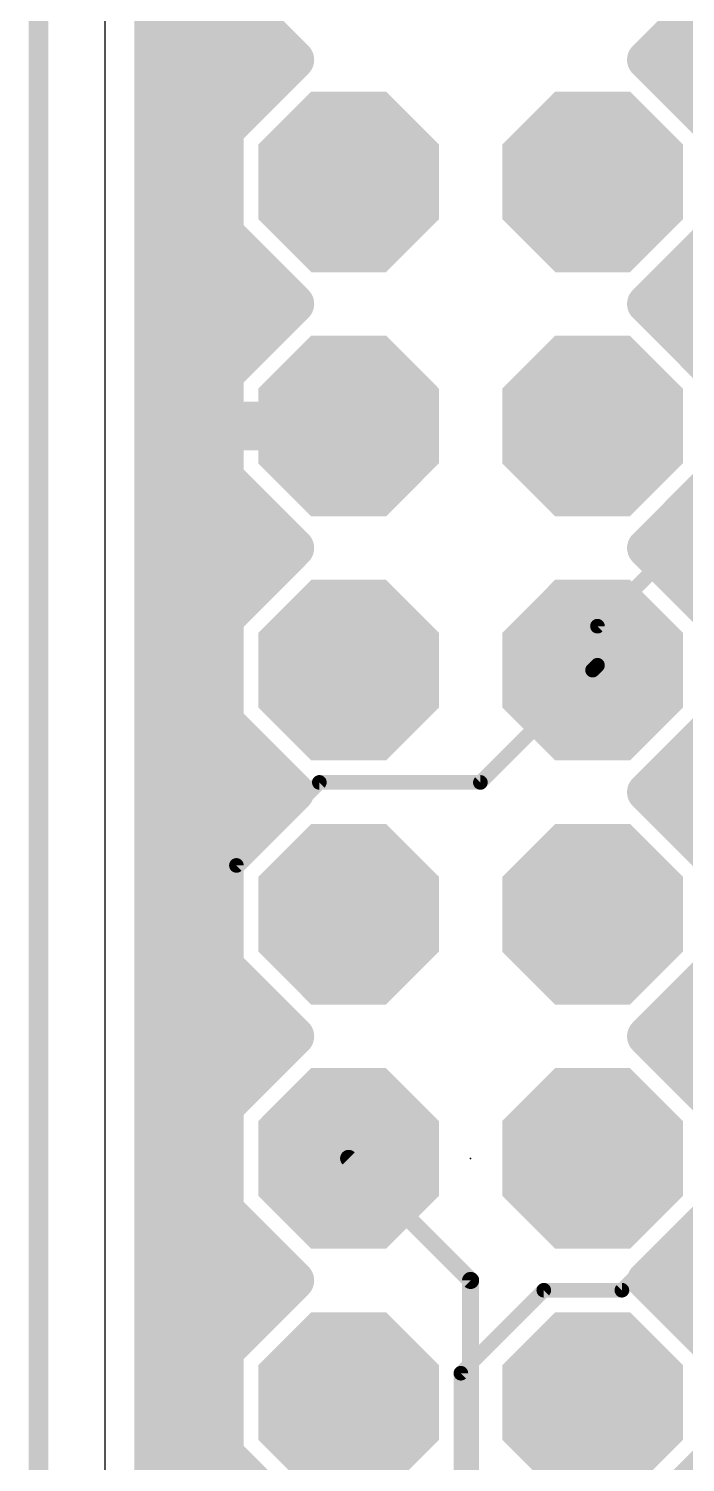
# Model space of a CAD drawing. Extents: x 0.5 to 37.4, y 3.1 to 45.2.
# Drawn here: x 0.48 to 7.32, y 20.97 to 35.88 of the extents above; entities that cross this region are included whole.
import ezdxf

# ---------------------------------------------------------------- set-up
doc = ezdxf.new("R2010")
doc.units = 0
for name, color, linetype in [('1', 22, 'CONTINUOUS'), ('16', 175, 'CONTINUOUS'), ('17', 82, 'CONTINUOUS'), ('20', 7, 'CONTINUOUS'), ('21', 253, 'CONTINUOUS'), ('23', 7, 'CONTINUOUS'), ('51', 253, 'CONTINUOUS')]:
    doc.layers.add(name, color=color, linetype=linetype)

# ---------------------------------------------------------------- blocks, each defined once
blk = doc.blocks.new('RECT')
blk.add_solid([(-0.5, -0.5), (0.5, -0.5), (-0.5, 0.5), (0.5, 0.5)])
blk = doc.blocks.new('OCTAGONP')
at = {"const_width": 0.5}
blk.add_lwpolyline([(-0.25, -0.1036), (-0.25, 0.1036), (-0.1036, 0.25), (0.1036, 0.25), (0.25, 0.1036), (0.25, -0.1036), (0.1036, -0.25), (-0.1036, -0.25), (-0.25, -0.1036), (-0.25, 0.1036)], dxfattribs=at)

msp = doc.modelspace()

# ---------------------------------------------------------------- linework, layer by layer
at = {"layer": '1'}
for points, const_width in [([(1.8542, 6.9342), (1.8542, 42.2658)], 0.4064), ([(2.5146, 36.2934), (3.248, 35.56)], 0.4064), ([(6.912, 35.56), (7.6454, 36.2934)], 0.4064), ([(1.8542, 35.7632), (3.0448, 35.7632)], 0.4064), ([(7.1152, 35.7632), (14.6432, 35.7632)], 0.4064), ([(3.248, 35.56), (2.5146, 34.8266)], 0.4064), ([(7.6454, 34.8266), (6.912, 35.56)], 0.4064), ([(1.8542, 35.3568), (3.0448, 35.3568)], 0.4064), ([(7.1152, 35.3568), (14.6432, 35.3568)], 0.4064), ([(1.8542, 34.9504), (2.6384, 34.9504)], 0.4064), ([(2.5146, 34.8266), (2.5146, 33.7534)], 0.4064), ([(1.8542, 34.544), (2.5146, 34.544)], 0.4064), ([(1.8542, 34.1376), (2.5146, 34.1376)], 0.4064), ([(1.8542, 33.7312), (2.5368, 33.7312)], 0.4064), ([(2.5146, 33.7534), (3.248, 33.02)], 0.4064), ([(6.912, 33.02), (7.6454, 33.7534)], 0.4064), ([(1.8542, 33.3248), (2.9432, 33.3248)], 0.4064), ([(7.2168, 33.3248), (10.1541, 33.3248)], 0.4064), ([(1.8542, 32.9184), (3.1464, 32.9184)], 0.4064), ([(3.248, 33.02), (2.5146, 32.2866)], 0.4064), ([(7.6454, 32.2866), (6.912, 33.02)], 0.4064), ([(7.0136, 32.9184), (10.1346, 32.9184)], 0.4064), ([(1.8542, 32.512), (2.74, 32.512)], 0.4064), ([(7.42, 32.512), (10.2383, 32.512)], 0.4064), ([(2.5146, 32.2866), (2.5146, 31.2134)], 0.4064), ([(1.8542, 32.1056), (2.5146, 32.1056)], 0.4064), ([(1.8542, 31.6992), (2.5146, 31.6992)], 0.4064), ([(1.8542, 31.2928), (2.5146, 31.2928)], 0.4064), ([(2.5146, 31.2134), (3.248, 30.48)], 0.4064), ([(6.912, 30.48), (7.6454, 31.2134)], 0.4064), ([(1.8542, 30.8864), (2.8416, 30.8864)], 0.4064), ([(7.3184, 30.8864), (10.1962, 30.8864)], 0.4064), ([(1.8542, 30.48), (3.248, 30.48)], 0.4064), ([(3.248, 30.48), (2.5146, 29.7466)], 0.4064), ([(7.6454, 29.7466), (6.912, 30.48)], 0.4064), ([(6.912, 30.48), (10.1346, 30.48)], 0.4064), ([(1.8542, 30.0736), (2.8416, 30.0736)], 0.4064), ([(7.3184, 30.0736), (10.1962, 30.0736)], 0.4064), ([(1.8542, 29.6672), (2.5146, 29.6672)], 0.4064), ([(2.5146, 29.7466), (2.5146, 28.6734)], 0.4064), ([(1.8542, 29.2608), (2.5146, 29.2608)], 0.4064), ([(1.8542, 28.8544), (2.5146, 28.8544)], 0.4064), ([(2.5146, 28.6734), (3.248, 27.94)], 0.4064), ([(6.912, 27.94), (7.6454, 28.6734)], 0.4064), ([(1.8542, 28.448), (2.74, 28.448)], 0.4064), ([(7.42, 28.448), (10.2383, 28.448)], 0.4064), ([(1.8542, 28.0416), (3.1464, 28.0416)], 0.4064), ([(7.0136, 28.0416), (10.1346, 28.0416)], 0.4064), ([(3.248, 27.94), (2.5146, 27.2066)], 0.4064), ([(7.6454, 27.2066), (6.912, 27.94)], 0.4064), ([(1.8542, 27.6352), (2.9432, 27.6352)], 0.4064), ([(7.2168, 27.6352), (10.1541, 27.6352)], 0.4064), ([(1.8542, 27.2288), (2.5368, 27.2288)], 0.4064), ([(2.5146, 27.2066), (2.5146, 26.1334)], 0.4064), ([(1.8542, 26.8224), (2.5146, 26.8224)], 0.4064), ([(1.8542, 26.416), (2.5146, 26.416)], 0.4064), ([(2.5146, 26.1334), (3.248, 25.4)], 0.4064), ([(6.912, 25.4), (7.6454, 26.1334)], 0.4064), ([(1.8542, 26.0096), (2.6384, 26.0096)], 0.4064), ([(1.8542, 25.6032), (3.0448, 25.6032)], 0.4064), ([(7.1152, 25.6032), (9.8552, 25.6032)], 0.4064), ([(3.248, 25.4), (2.5146, 24.6666)], 0.4064), ([(7.6454, 24.6666), (6.912, 25.4)], 0.4064), ([(1.8542, 25.1968), (3.0448, 25.1968)], 0.4064), ([(7.1152, 25.1968), (9.8541, 25.1968)], 0.4064), ([(1.8542, 24.7904), (2.6384, 24.7904)], 0.4064), ([(2.5146, 24.6666), (2.5146, 23.5934)], 0.4064), ([(1.8542, 24.384), (2.5146, 24.384)], 0.4064), ([(1.8542, 23.9776), (2.5146, 23.9776)], 0.4064), ([(3.81, 24.13), (5.08, 22.86)], 0.1778), ([(1.8542, 23.5712), (2.5368, 23.5712)], 0.4064), ([(2.5146, 23.5934), (3.248, 22.86)], 0.4064), ([(6.912, 22.86), (7.6454, 23.5934)], 0.4064), ([(1.8542, 23.1648), (2.9432, 23.1648)], 0.4064), ([(7.2168, 23.1648), (9.7525, 23.1648)], 0.4064), ([(3.248, 22.86), (2.5146, 22.1266)], 0.4064), ([(7.6454, 22.1266), (6.912, 22.86)], 0.4064), ([(1.8542, 22.7584), (3.1464, 22.7584)], 0.4064), ([(5.08, 22.86), (5.08, 20.32)], 0.1778), ([(7.0136, 22.7584), (9.8552, 22.7584)], 0.4064), ([(1.8542, 22.352), (2.74, 22.352)], 0.4064), ([(7.42, 22.352), (9.8552, 22.352)], 0.4064), ([(2.5146, 22.1266), (2.5146, 21.0534)], 0.4064), ([(1.8542, 21.9456), (2.5146, 21.9456)], 0.4064), ([(1.8542, 21.5392), (2.5146, 21.5392)], 0.4064), ([(1.8542, 21.1328), (2.5146, 21.1328)], 0.4064), ([(2.5146, 21.0534), (3.248, 20.32)], 0.4064), ([(6.912, 20.32), (7.6454, 21.0534)], 0.4064)]:
    msp.add_lwpolyline(points, dxfattribs=dict(at, const_width=const_width))
for points, const_width in [([(1.8542, 35.8648, 1), (1.8542, 35.6616)], 0.2032), ([(3.0448, 35.6616, 1), (3.0448, 35.8648)], 0.2032), ([(7.1152, 35.8648, 1), (7.1152, 35.6616)], 0.2032), ([(3.3199, 35.4882, 1), (3.1762, 35.6318)], 0.2032), ([(3.1762, 35.4882, 1), (3.3199, 35.6318)], 0.2032), ([(6.9838, 35.6318, 1), (6.8401, 35.4882)], 0.2032), ([(6.8401, 35.6318, 1), (6.9838, 35.4882)], 0.2032), ([(1.8542, 35.4584, 1), (1.8542, 35.2552)], 0.2032), ([(3.0448, 35.2552, 1), (3.0448, 35.4584)], 0.2032), ([(7.1152, 35.4584, 1), (7.1152, 35.2552)], 0.2032), ([(1.8542, 35.052, 1), (1.8542, 34.8488)], 0.2032), ([(2.6384, 34.8488, 1), (2.6384, 35.052)], 0.2032), ([(2.6162, 34.8266, 1), (2.413, 34.8266)], 0.2032), ([(2.4428, 34.8984, 1), (2.5864, 34.7547)], 0.2032), ([(1.8542, 34.6456, 1), (1.8542, 34.4424)], 0.2032), ([(2.5146, 34.4424, 1), (2.5146, 34.6456)], 0.2032), ([(1.8542, 34.2392, 1), (1.8542, 34.036)], 0.2032), ([(2.5146, 34.036, 1), (2.5146, 34.2392)], 0.2032), ([(1.8542, 33.8328, 1), (1.8542, 33.6296)], 0.2032), ([(2.5864, 33.8253, 1), (2.4428, 33.6816)], 0.2032), ([(2.5368, 33.6296, 1), (2.5368, 33.8328)], 0.2032), ([(2.413, 33.7534, 1), (2.6162, 33.7534)], 0.2032), ([(1.8542, 33.4264, 1), (1.8542, 33.2232)], 0.2032), ([(2.9432, 33.2232, 1), (2.9432, 33.4264)], 0.2032), ([(7.2168, 33.4264, 1), (7.2168, 33.2232)], 0.2032), ([(1.8542, 33.02, 1), (1.8542, 32.8168)], 0.2032), ([(3.1464, 32.8168, 1), (3.1464, 33.02)], 0.2032), ([(3.3199, 32.9482, 1), (3.1762, 33.0918)], 0.2032), ([(3.1762, 32.9482, 1), (3.3199, 33.0918)], 0.2032), ([(6.9838, 33.0918, 1), (6.8401, 32.9482)], 0.2032), ([(6.8401, 33.0918, 1), (6.9838, 32.9482)], 0.2032), ([(7.0136, 33.02, 1), (7.0136, 32.8168)], 0.2032), ([(1.8542, 32.6136, 1), (1.8542, 32.4104)], 0.2032), ([(2.74, 32.4104, 1), (2.74, 32.6136)], 0.2032), ([(7.42, 32.6136, 1), (7.42, 32.4104)], 0.2032), ([(2.6162, 32.2866, 1), (2.413, 32.2866)], 0.2032), ([(2.4428, 32.3584, 1), (2.5864, 32.2147)], 0.2032), ([(1.8542, 32.2072, 1), (1.8542, 32.004)], 0.2032), ([(2.5146, 32.004, 1), (2.5146, 32.2072)], 0.2032), ([(1.8542, 31.8008, 1), (1.8542, 31.5976)], 0.2032), ([(2.5146, 31.5976, 1), (2.5146, 31.8008)], 0.2032), ([(1.8542, 31.3944, 1), (1.8542, 31.1912)], 0.2032), ([(2.5146, 31.1912, 1), (2.5146, 31.3944)], 0.2032), ([(2.5864, 31.2853, 1), (2.4428, 31.1416)], 0.2032), ([(2.413, 31.2134, 1), (2.6162, 31.2134)], 0.2032), ([(1.8542, 30.988, 1), (1.8542, 30.7848)], 0.2032), ([(2.8416, 30.7848, 1), (2.8416, 30.988)], 0.2032), ([(7.3184, 30.988, 1), (7.3184, 30.7848)], 0.2032), ([(1.8542, 30.5816, 1), (1.8542, 30.3784)], 0.2032), ([(3.3199, 30.4082, 1), (3.1762, 30.5518)], 0.2032), ([(3.1762, 30.4082, 1), (3.3199, 30.5518)], 0.2032), ([(3.248, 30.3784, 1), (3.248, 30.5816)], 0.2032), ([(6.9838, 30.5518, 1), (6.8401, 30.4082)], 0.2032), ([(6.912, 30.5816, 1), (6.912, 30.3784)], 0.2032), ([(6.8401, 30.5518, 1), (6.9838, 30.4082)], 0.2032), ([(1.8542, 30.1752, 1), (1.8542, 29.972)], 0.2032), ([(2.8416, 29.972, 1), (2.8416, 30.1752)], 0.2032), ([(7.3184, 30.1752, 1), (7.3184, 29.972)], 0.2032), ([(1.8542, 29.7688, 1), (1.8542, 29.5656)], 0.2032), ([(2.6162, 29.7466, 1), (2.413, 29.7466)], 0.2032), ([(2.4428, 29.8184, 1), (2.5864, 29.6747)], 0.2032), ([(2.5146, 29.5656, 1), (2.5146, 29.7688)], 0.2032), ([(1.8542, 29.3624, 1), (1.8542, 29.1592)], 0.2032), ([(2.5146, 29.1592, 1), (2.5146, 29.3624)], 0.2032), ([(1.8542, 28.956, 1), (1.8542, 28.7528)], 0.2032), ([(2.5146, 28.7528, 1), (2.5146, 28.956)], 0.2032), ([(2.5864, 28.7453, 1), (2.4428, 28.6016)], 0.2032), ([(1.8542, 28.5496, 1), (1.8542, 28.3464)], 0.2032), ([(2.413, 28.6734, 1), (2.6162, 28.6734)], 0.2032), ([(2.74, 28.3464, 1), (2.74, 28.5496)], 0.2032), ([(7.42, 28.5496, 1), (7.42, 28.3464)], 0.2032), ([(1.8542, 28.1432, 1), (1.8542, 27.94)], 0.2032), ([(3.1464, 27.94, 1), (3.1464, 28.1432)], 0.2032), ([(7.0136, 28.1432, 1), (7.0136, 27.94)], 0.2032), ([(3.3199, 27.8682, 1), (3.1762, 28.0118)], 0.2032), ([(3.1762, 27.8682, 1), (3.3199, 28.0118)], 0.2032), ([(6.9838, 28.0118, 1), (6.8401, 27.8682)], 0.2032), ([(6.8401, 28.0118, 1), (6.9838, 27.8682)], 0.2032), ([(1.8542, 27.7368, 1), (1.8542, 27.5336)], 0.2032), ([(2.9432, 27.5336, 1), (2.9432, 27.7368)], 0.2032), ([(7.2168, 27.7368, 1), (7.2168, 27.5336)], 0.2032), ([(1.8542, 27.3304, 1), (1.8542, 27.1272)], 0.2032), ([(2.6162, 27.2066, 1), (2.413, 27.2066)], 0.2032), ([(2.4428, 27.2784, 1), (2.5864, 27.1347)], 0.2032), ([(2.5368, 27.1272, 1), (2.5368, 27.3304)], 0.2032), ([(1.8542, 26.924, 1), (1.8542, 26.7208)], 0.2032), ([(2.5146, 26.7208, 1), (2.5146, 26.924)], 0.2032), ([(1.8542, 26.5176, 1), (1.8542, 26.3144)], 0.2032), ([(2.5146, 26.3144, 1), (2.5146, 26.5176)], 0.2032), ([(2.5864, 26.2053, 1), (2.4428, 26.0616)], 0.2032), ([(1.8542, 26.1112, 1), (1.8542, 25.908)], 0.2032), ([(2.413, 26.1334, 1), (2.6162, 26.1334)], 0.2032), ([(2.6384, 25.908, 1), (2.6384, 26.1112)], 0.2032), ([(1.8542, 25.7048, 1), (1.8542, 25.5016)], 0.2032), ([(3.0448, 25.5016, 1), (3.0448, 25.7048)], 0.2032), ([(7.1152, 25.7048, 1), (7.1152, 25.5016)], 0.2032), ([(3.3199, 25.3282, 1), (3.1762, 25.4718)], 0.2032), ([(3.1762, 25.3282, 1), (3.3199, 25.4718)], 0.2032), ([(6.9838, 25.4718, 1), (6.8401, 25.3282)], 0.2032), ([(6.8401, 25.4718, 1), (6.9838, 25.3282)], 0.2032), ([(1.8542, 25.2984, 1), (1.8542, 25.0952)], 0.2032), ([(3.0448, 25.0952, 1), (3.0448, 25.2984)], 0.2032), ([(7.1152, 25.2984, 1), (7.1152, 25.0952)], 0.2032), ([(1.8542, 24.892, 1), (1.8542, 24.6888)], 0.2032), ([(2.6384, 24.6888, 1), (2.6384, 24.892)], 0.2032), ([(2.6162, 24.6666, 1), (2.413, 24.6666)], 0.2032), ([(2.4428, 24.7384, 1), (2.5864, 24.5947)], 0.2032), ([(1.8542, 24.4856, 1), (1.8542, 24.2824)], 0.2032), ([(2.5146, 24.2824, 1), (2.5146, 24.4856)], 0.2032), ([(1.8542, 24.0792, 1), (1.8542, 23.876)], 0.2032), ([(2.5146, 23.876, 1), (2.5146, 24.0792)], 0.2032), ([(3.8414, 24.1614, 1), (3.7786, 24.0986)], 0.0889), ([(1.8542, 23.6728, 1), (1.8542, 23.4696)], 0.2032), ([(2.5864, 23.6653, 1), (2.4428, 23.5216)], 0.2032), ([(2.5368, 23.4696, 1), (2.5368, 23.6728)], 0.2032), ([(2.413, 23.5934, 1), (2.6162, 23.5934)], 0.2032), ([(1.8542, 23.2664, 1), (1.8542, 23.0632)], 0.2032), ([(2.9432, 23.0632, 1), (2.9432, 23.2664)], 0.2032), ([(7.2168, 23.2664, 1), (7.2168, 23.0632)], 0.2032), ([(3.3199, 22.7882, 1), (3.1762, 22.9318)], 0.2032), ([(3.1762, 22.7882, 1), (3.3199, 22.9318)], 0.2032), ([(6.9838, 22.9318, 1), (6.8401, 22.7882)], 0.2032), ([(6.8401, 22.9318, 1), (6.9838, 22.7882)], 0.2032), ([(1.8542, 22.86, 1), (1.8542, 22.6568)], 0.2032), ([(3.1464, 22.6568, 1), (3.1464, 22.86)], 0.2032), ([(5.1245, 22.86, 1), (5.0355, 22.86)], 0.0889), ([(5.0486, 22.8286, 1), (5.1114, 22.8914)], 0.0889), ([(7.0136, 22.86, 1), (7.0136, 22.6568)], 0.2032), ([(1.8542, 22.4536, 1), (1.8542, 22.2504)], 0.2032), ([(2.74, 22.2504, 1), (2.74, 22.4536)], 0.2032), ([(7.42, 22.4536, 1), (7.42, 22.2504)], 0.2032), ([(2.6162, 22.1266, 1), (2.413, 22.1266)], 0.2032), ([(2.4428, 22.1984, 1), (2.5864, 22.0547)], 0.2032), ([(1.8542, 22.0472, 1), (1.8542, 21.844)], 0.2032), ([(2.5146, 21.844, 1), (2.5146, 22.0472)], 0.2032), ([(1.8542, 21.6408, 1), (1.8542, 21.4376)], 0.2032), ([(2.5146, 21.4376, 1), (2.5146, 21.6408)], 0.2032), ([(1.8542, 21.2344, 1), (1.8542, 21.0312)], 0.2032), ([(2.5146, 21.0312, 1), (2.5146, 21.2344)], 0.2032), ([(2.5864, 21.1253, 1), (2.4428, 20.9816)], 0.2032), ([(2.413, 21.0534, 1), (2.6162, 21.0534)], 0.2032)]:
    msp.add_lwpolyline(points, format="xyb", dxfattribs=dict(at, const_width=const_width))
at = {"layer": '16'}
for points, const_width in [([(1.8542, 6.9342), (1.8542, 42.2658)], 0.4064), ([(6.4008, 29.6672), (13.97, 37.2364)], 0.1524), ([(2.5146, 36.2934), (3.248, 35.56)], 0.4064), ([(6.912, 35.56), (7.6454, 36.2934)], 0.4064), ([(1.8542, 35.7632), (3.0448, 35.7632)], 0.4064), ([(7.1152, 35.7632), (11.8861, 35.7632)], 0.4064), ([(3.248, 35.56), (2.5146, 34.8266)], 0.4064), ([(7.6454, 34.8266), (6.912, 35.56)], 0.4064), ([(1.8542, 35.3568), (3.0448, 35.3568)], 0.4064), ([(7.1152, 35.3568), (11.4797, 35.3568)], 0.4064), ([(1.8542, 34.9504), (2.6384, 34.9504)], 0.4064), ([(2.5146, 34.8266), (2.5146, 33.7534)], 0.4064), ([(1.8542, 34.544), (2.5146, 34.544)], 0.4064), ([(1.8542, 34.1376), (2.5146, 34.1376)], 0.4064), ([(1.8542, 33.7312), (2.5368, 33.7312)], 0.4064), ([(2.5146, 33.7534), (3.1762, 33.0918)], 0.4064), ([(6.912, 33.02), (7.6454, 33.7534)], 0.4064), ([(1.8542, 33.3248), (2.9432, 33.3248)], 0.4064), ([(7.2168, 33.3248), (9.4477, 33.3248)], 0.4064), ([(3.1762, 33.0918), (2.413, 32.3287)], 0.4064), ([(1.8542, 32.9184), (3.0028, 32.9184)], 0.4064), ([(7.6454, 32.2866), (6.912, 33.02)], 0.4064), ([(7.0136, 32.9184), (9.0413, 32.9184)], 0.4064), ([(1.8542, 32.512), (2.5964, 32.512)], 0.4064), ([(7.42, 32.512), (8.6349, 32.512)], 0.4064), ([(2.413, 32.3287), (2.413, 31.8008)], 0.4064), ([(1.8542, 32.1056), (2.413, 32.1056)], 0.4064), ([(2.413, 31.8008), (3.7592, 31.8008)], 0.4064), ([(3.7592, 31.8008), (3.7592, 31.6992)], 0.4064), ([(1.8542, 31.6992), (3.7592, 31.6992)], 0.4064), ([(3.7592, 31.6992), (2.413, 31.6992)], 0.4064), ([(2.413, 31.6992), (2.413, 31.1713)], 0.4064), ([(1.8542, 31.2928), (2.413, 31.2928)], 0.4064), ([(2.413, 31.1713), (3.1762, 30.4082)], 0.4064), ([(1.8542, 30.8864), (2.6979, 30.8864)], 0.4064), ([(1.8542, 30.48), (3.1043, 30.48)], 0.4064), ([(3.1762, 30.4082), (2.5146, 29.7466)], 0.4064), ([(1.8542, 30.0736), (2.8416, 30.0736)], 0.4064), ([(1.8542, 29.6672), (2.5146, 29.6672)], 0.4064), ([(2.5146, 29.7466), (2.5146, 28.6734)], 0.4064), ([(6.4008, 29.2608), (6.4008, 29.6672)], 0.1524), ([(1.8542, 29.2608), (2.5146, 29.2608)], 0.4064), ([(6.35, 29.21), (5.1816, 28.0416)], 0.1524), ([(6.4008, 29.2608), (6.35, 29.21)], 0.1524), ([(1.8542, 28.8544), (2.5146, 28.8544)], 0.4064), ([(2.5146, 28.6734), (3.0205, 28.1675)], 0.4064), ([(1.8542, 28.448), (2.74, 28.448)], 0.4064), ([(3.0205, 28.1675), (2.2098, 27.3569)], 0.4064), ([(1.8542, 28.0416), (2.8945, 28.0416)], 0.4064), ([(3.5052, 28.0416), (2.6416, 27.178)], 0.1524), ([(5.1816, 28.0416), (3.5052, 28.0416)], 0.1524), ([(1.8542, 27.6352), (2.4881, 27.6352)], 0.4064), ([(2.2098, 27.3569), (2.2098, 15.8231)], 0.4064), ([(1.8542, 27.2288), (2.2098, 27.2288)], 0.4064), ([(2.6416, 27.178), (2.6416, 16.002)], 0.1524), ([(1.8542, 26.8224), (2.2098, 26.8224)], 0.4064), ([(1.8542, 26.416), (2.2098, 26.416)], 0.4064), ([(6.6548, 22.7584), (10.2616, 26.3652)], 0.1524), ([(1.8542, 26.0096), (2.2098, 26.0096)], 0.4064), ([(1.8542, 25.6032), (2.2098, 25.6032)], 0.4064), ([(1.8542, 25.1968), (2.2098, 25.1968)], 0.4064), ([(1.8542, 24.7904), (2.2098, 24.7904)], 0.4064), ([(7.1395, 22.6325), (9.0221, 24.515)], 0.4064), ([(1.8542, 24.384), (2.2098, 24.384)], 0.4064), ([(1.8542, 23.9776), (2.2098, 23.9776)], 0.4064), ([(1.8542, 23.5712), (2.2098, 23.5712)], 0.4064), ([(1.8542, 23.1648), (2.2098, 23.1648)], 0.4064), ([(1.8542, 22.7584), (2.2098, 22.7584)], 0.4064), ([(4.9784, 21.8948), (5.842, 22.7584)], 0.1524), ([(5.842, 22.7584), (6.6548, 22.7584)], 0.1524), ([(7.6454, 22.1266), (7.1395, 22.6325)], 0.4064), ([(7.2655, 22.7584), (14.5531, 22.7584)], 0.4064), ([(1.8542, 22.352), (2.2098, 22.352)], 0.4064), ([(7.42, 22.352), (14.9595, 22.352)], 0.4064), ([(1.8542, 21.9456), (2.2098, 21.9456)], 0.4064), ([(4.9784, 20.2184), (4.9784, 21.8948)], 0.1524), ([(1.8542, 21.5392), (2.2098, 21.5392)], 0.4064), ([(1.8542, 21.1328), (2.2098, 21.1328)], 0.4064), ([(6.9838, 20.3918), (7.6454, 21.0534)], 0.4064)]:
    msp.add_lwpolyline(points, dxfattribs=dict(at, const_width=const_width))
for points, const_width in [([(1.8542, 35.8648, 1), (1.8542, 35.6616)], 0.2032), ([(3.0448, 35.6616, 1), (3.0448, 35.8648)], 0.2032), ([(7.1152, 35.8648, 1), (7.1152, 35.6616)], 0.2032), ([(3.3199, 35.4882, 1), (3.1762, 35.6318)], 0.2032), ([(3.1762, 35.4882, 1), (3.3199, 35.6318)], 0.2032), ([(6.9838, 35.6318, 1), (6.8401, 35.4882)], 0.2032), ([(6.8401, 35.6318, 1), (6.9838, 35.4882)], 0.2032), ([(1.8542, 35.4584, 1), (1.8542, 35.2552)], 0.2032), ([(3.0448, 35.2552, 1), (3.0448, 35.4584)], 0.2032), ([(7.1152, 35.4584, 1), (7.1152, 35.2552)], 0.2032), ([(1.8542, 35.052, 1), (1.8542, 34.8488)], 0.2032), ([(2.6384, 34.8488, 1), (2.6384, 35.052)], 0.2032), ([(2.6162, 34.8266, 1), (2.413, 34.8266)], 0.2032), ([(2.4428, 34.8984, 1), (2.5864, 34.7547)], 0.2032), ([(1.8542, 34.6456, 1), (1.8542, 34.4424)], 0.2032), ([(2.5146, 34.4424, 1), (2.5146, 34.6456)], 0.2032), ([(1.8542, 34.2392, 1), (1.8542, 34.036)], 0.2032), ([(2.5146, 34.036, 1), (2.5146, 34.2392)], 0.2032), ([(1.8542, 33.8328, 1), (1.8542, 33.6296)], 0.2032), ([(2.5864, 33.8253, 1), (2.4428, 33.6816)], 0.2032), ([(2.5368, 33.6296, 1), (2.5368, 33.8328)], 0.2032), ([(2.413, 33.7534, 1), (2.6162, 33.7534)], 0.2032), ([(1.8542, 33.4264, 1), (1.8542, 33.2232)], 0.2032), ([(2.9432, 33.2232, 1), (2.9432, 33.4264)], 0.2032), ([(7.2168, 33.4264, 1), (7.2168, 33.2232)], 0.2032), ([(3.248, 33.02, 1), (3.1043, 33.1637)], 0.2032), ([(3.1043, 33.02, 1), (3.248, 33.1637)], 0.2032), ([(1.8542, 33.02, 1), (1.8542, 32.8168)], 0.2032), ([(3.0028, 32.8168, 1), (3.0028, 33.02)], 0.2032), ([(6.9838, 33.0918, 1), (6.8401, 32.9482)], 0.2032), ([(6.8401, 33.0918, 1), (6.9838, 32.9482)], 0.2032), ([(7.0136, 33.02, 1), (7.0136, 32.8168)], 0.2032), ([(1.8542, 32.6136, 1), (1.8542, 32.4104)], 0.2032), ([(2.5964, 32.4104, 1), (2.5964, 32.6136)], 0.2032), ([(7.42, 32.6136, 1), (7.42, 32.4104)], 0.2032), ([(2.5146, 32.3287, 1), (2.3114, 32.3287)], 0.2032), ([(2.3412, 32.4005, 1), (2.4848, 32.2568)], 0.2032), ([(1.8542, 32.2072, 1), (1.8542, 32.004)], 0.2032), ([(2.413, 32.004, 1), (2.413, 32.2072)], 0.2032), ([(2.413, 31.9024, 1), (2.413, 31.6992)], 0.2032), ([(3.8608, 31.8008, 1), (3.6576, 31.8008)], 0.2032), ([(3.7592, 31.6992, 1), (3.7592, 31.9024)], 0.2032), ([(1.8542, 31.8008, 1), (1.8542, 31.5976)], 0.2032), ([(2.3114, 31.8008, 1), (2.5146, 31.8008)], 0.2032), ([(2.413, 31.8008, 1), (2.413, 31.5976)], 0.2032), ([(2.5146, 31.6992, 1), (2.3114, 31.6992)], 0.2032), ([(3.6576, 31.6992, 1), (3.8608, 31.6992)], 0.2032), ([(3.7592, 31.5976, 1), (3.7592, 31.8008)], 0.2032), ([(3.7592, 31.5976, 1), (3.7592, 31.8008)], 0.2032), ([(1.8542, 31.3944, 1), (1.8542, 31.1912)], 0.2032), ([(2.413, 31.1912, 1), (2.413, 31.3944)], 0.2032), ([(2.4848, 31.2432, 1), (2.3412, 31.0995)], 0.2032), ([(2.3114, 31.1713, 1), (2.5146, 31.1713)], 0.2032), ([(1.8542, 30.988, 1), (1.8542, 30.7848)], 0.2032), ([(2.6979, 30.7848, 1), (2.6979, 30.988)], 0.2032), ([(1.8542, 30.5816, 1), (1.8542, 30.3784)], 0.2032), ([(3.1043, 30.3784, 1), (3.1043, 30.5816)], 0.2032), ([(3.248, 30.3363, 1), (3.1043, 30.48)], 0.2032), ([(3.1043, 30.3363, 1), (3.248, 30.48)], 0.2032), ([(1.8542, 30.1752, 1), (1.8542, 29.972)], 0.2032), ([(2.8416, 29.972, 1), (2.8416, 30.1752)], 0.2032), ([(1.8542, 29.7688, 1), (1.8542, 29.5656)], 0.2032), ([(2.6162, 29.7466, 1), (2.413, 29.7466)], 0.2032), ([(2.4428, 29.8184, 1), (2.5864, 29.6747)], 0.2032), ([(2.5146, 29.5656, 1), (2.5146, 29.7688)], 0.2032), ([(6.4389, 29.6672, 1), (6.3627, 29.6672)], 0.0762), ([(6.3739, 29.6941, 1), (6.4277, 29.6403)], 0.0762), ([(1.8542, 29.3624, 1), (1.8542, 29.1592)], 0.2032), ([(2.5146, 29.1592, 1), (2.5146, 29.3624)], 0.2032), ([(6.3231, 29.2369, 1), (6.3769, 29.1831)], 0.0762), ([(6.3769, 29.1831, 1), (6.3231, 29.2369)], 0.0762), ([(6.3627, 29.2608, 1), (6.4389, 29.2608)], 0.0762), ([(6.4277, 29.2339, 1), (6.3739, 29.2877)], 0.0762), ([(1.8542, 28.956, 1), (1.8542, 28.7528)], 0.2032), ([(2.5146, 28.7528, 1), (2.5146, 28.956)], 0.2032), ([(2.5864, 28.7453, 1), (2.4428, 28.6016)], 0.2032), ([(1.8542, 28.5496, 1), (1.8542, 28.3464)], 0.2032), ([(2.413, 28.6734, 1), (2.6162, 28.6734)], 0.2032), ([(2.74, 28.3464, 1), (2.74, 28.5496)], 0.2032), ([(3.0923, 28.0957, 1), (2.9486, 28.2394)], 0.2032), ([(2.9486, 28.0957, 1), (3.0923, 28.2394)], 0.2032), ([(1.8542, 28.1432, 1), (1.8542, 27.94)], 0.2032), ([(2.8945, 27.94, 1), (2.8945, 28.1432)], 0.2032), ([(3.5052, 28.0797, 1), (3.5052, 28.0035)], 0.0762), ([(3.5321, 28.0147, 1), (3.4783, 28.0685)], 0.0762), ([(5.1547, 28.0685, 1), (5.2085, 28.0147)], 0.0762), ([(5.1816, 28.0035, 1), (5.1816, 28.0797)], 0.0762), ([(1.8542, 27.7368, 1), (1.8542, 27.5336)], 0.2032), ([(2.4881, 27.5336, 1), (2.4881, 27.7368)], 0.2032), ([(2.3114, 27.3569, 1), (2.1082, 27.3569)], 0.2032), ([(2.138, 27.4287, 1), (2.2816, 27.285)], 0.2032), ([(1.8542, 27.3304, 1), (1.8542, 27.1272)], 0.2032), ([(2.2098, 27.1272, 1), (2.2098, 27.3304)], 0.2032), ([(2.6797, 27.178, 1), (2.6035, 27.178)], 0.0762), ([(2.6147, 27.2049, 1), (2.6685, 27.1511)], 0.0762), ([(1.8542, 26.924, 1), (1.8542, 26.7208)], 0.2032), ([(2.2098, 26.7208, 1), (2.2098, 26.924)], 0.2032), ([(1.8542, 26.5176, 1), (1.8542, 26.3144)], 0.2032), ([(2.2098, 26.3144, 1), (2.2098, 26.5176)], 0.2032), ([(1.8542, 26.1112, 1), (1.8542, 25.908)], 0.2032), ([(2.2098, 25.908, 1), (2.2098, 26.1112)], 0.2032), ([(1.8542, 25.7048, 1), (1.8542, 25.5016)], 0.2032), ([(2.2098, 25.5016, 1), (2.2098, 25.7048)], 0.2032), ([(1.8542, 25.2984, 1), (1.8542, 25.0952)], 0.2032), ([(2.2098, 25.0952, 1), (2.2098, 25.2984)], 0.2032), ([(1.8542, 24.892, 1), (1.8542, 24.6888)], 0.2032), ([(2.2098, 24.6888, 1), (2.2098, 24.892)], 0.2032), ([(1.8542, 24.4856, 1), (1.8542, 24.2824)], 0.2032), ([(2.2098, 24.2824, 1), (2.2098, 24.4856)], 0.2032), ([(1.8542, 24.0792, 1), (1.8542, 23.876)], 0.2032), ([(2.2098, 23.876, 1), (2.2098, 24.0792)], 0.2032), ([(1.8542, 23.6728, 1), (1.8542, 23.4696)], 0.2032), ([(2.2098, 23.4696, 1), (2.2098, 23.6728)], 0.2032), ([(1.8542, 23.2664, 1), (1.8542, 23.0632)], 0.2032), ([(2.2098, 23.0632, 1), (2.2098, 23.2664)], 0.2032), ([(1.8542, 22.86, 1), (1.8542, 22.6568)], 0.2032), ([(2.2098, 22.6568, 1), (2.2098, 22.86)], 0.2032), ([(5.842, 22.7965, 1), (5.842, 22.7203)], 0.0762), ([(5.8689, 22.7315, 1), (5.8151, 22.7853)], 0.0762), ([(6.6279, 22.7853, 1), (6.6817, 22.7315)], 0.0762), ([(6.6548, 22.7203, 1), (6.6548, 22.7965)], 0.0762), ([(7.2114, 22.7043, 1), (7.0677, 22.5606)], 0.2032), ([(7.2655, 22.86, 1), (7.2655, 22.6568)], 0.2032), ([(7.0677, 22.7043, 1), (7.2114, 22.5606)], 0.2032), ([(1.8542, 22.4536, 1), (1.8542, 22.2504)], 0.2032), ([(2.2098, 22.2504, 1), (2.2098, 22.4536)], 0.2032), ([(7.42, 22.4536, 1), (7.42, 22.2504)], 0.2032), ([(1.8542, 22.0472, 1), (1.8542, 21.844)], 0.2032), ([(2.2098, 21.844, 1), (2.2098, 22.0472)], 0.2032), ([(5.0165, 21.8948, 1), (4.9403, 21.8948)], 0.0762), ([(4.9515, 21.9217, 1), (5.0053, 21.8679)], 0.0762), ([(1.8542, 21.6408, 1), (1.8542, 21.4376)], 0.2032), ([(2.2098, 21.4376, 1), (2.2098, 21.6408)], 0.2032), ([(1.8542, 21.2344, 1), (1.8542, 21.0312)], 0.2032), ([(2.2098, 21.0312, 1), (2.2098, 21.2344)], 0.2032)]:
    msp.add_lwpolyline(points, format="xyb", dxfattribs=dict(at, const_width=const_width))
at = {"layer": '20'}
msp.add_line((1.27, 42.85), (1.27, 6.35), dxfattribs=at)
at = {"layer": '21', "const_width": 0.2032}
msp.add_lwpolyline([(0.58, 3.87), (0.58, 44.39)], dxfattribs=at)
at = {"layer": '23'}
msp.add_point((5.08, 24.13), dxfattribs=at)
at = {"layer": '51', "const_width": 0.2032}
msp.add_lwpolyline([(1.68, 4.97), (1.68, 43.29)], dxfattribs=at)

# ---------------------------------------------------------------- block references
at = {"layer": '17', "xscale": 1.8796, "yscale": 1.8796, "rotation": 90}
for p in [(3.81, 34.29), (3.81, 34.29), (6.35, 34.29), (6.35, 34.29), (3.81, 31.75), (3.81, 31.75), (6.35, 31.75), (6.35, 31.75), (3.81, 29.21), (3.81, 29.21), (6.35, 29.21), (6.35, 29.21), (3.81, 26.67), (3.81, 26.67), (6.35, 26.67), (6.35, 26.67), (3.81, 24.13), (3.81, 24.13), (6.35, 24.13), (6.35, 24.13), (3.81, 21.59), (3.81, 21.59), (6.35, 21.59), (6.35, 21.59)]:
    msp.add_blockref('OCTAGONP', p, dxfattribs=at)
at = {"layer": '51', "xscale": 0.508, "yscale": 0.508, "rotation": 180}
for p in [(3.81, 34.29), (6.35, 34.29), (3.81, 31.75), (6.35, 31.75), (3.81, 29.21), (3.81, 29.21), (6.35, 29.21), (6.35, 29.21), (3.81, 26.67), (6.35, 26.67), (3.81, 24.13), (6.35, 24.13), (3.81, 21.59), (6.35, 21.59)]:
    msp.add_blockref('RECT', p, dxfattribs=at)

doc.saveas('drawing.dxf')
